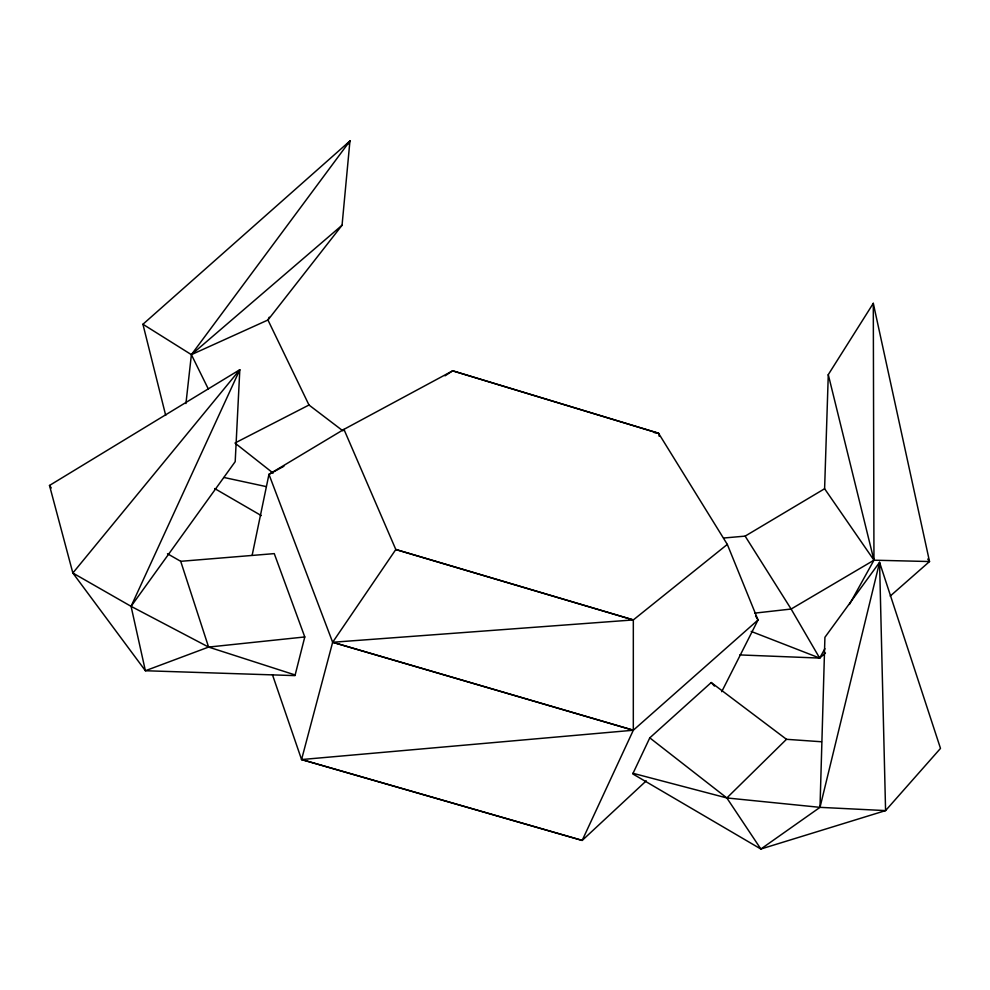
<?xml version="1.0" encoding="UTF-8"?>
<svg xmlns="http://www.w3.org/2000/svg" width="990" height="990" viewBox="0 0 990 990"><rect width="100%" height="100%" fill="white"/><g stroke="black" fill="none" stroke-linecap="round" stroke-linejoin="round"><path stroke-width="1.49" d="M252.141 555.328L268.958 474.346L343.951 429.363L452.665 370.817L658.56 433.261L727.316 544.413L633.328 619.926L633.315 730.236L582.194 840.423L301.566 759.553L272.46 674.722M649.787 737.859L726.846 797.952L760.865 849.024L820.005 807.345L824.918 637.3L879.566 562.332L940.5 748.403L885.58 810.6L760.865 849.024L632.759 773.908L649.787 737.859L711.216 682.543L786.481 739.307L821.465 741.758M927.741 559.065L929.523 561.54L873.96 560.192L824.608 488.738L828.284 374.628L873.291 303.336L929.523 561.54L890.208 596.091M142.931 324.262L191.392 354.655L267.944 320.005L342.057 225.25L349.94 140.976L142.931 324.262L165.701 415.404M185.934 403.536L191.392 354.655L349.94 140.976L348.666 143.773M711.216 682.543L714.434 686.058M820.005 807.345L879.566 562.332L885.58 810.6L820.005 807.345L726.846 797.952L632.919 773.277M304.784 636.954L208.593 647.076L145.382 670.737L131.076 606.338L235.199 461.649L239.815 369.703L49.5 485.459L72.852 573.012L145.382 670.737L294.983 675.613L304.784 636.954L274.267 553.62L180.712 561.318L167.483 553.744M646.26 780.85L582.194 840.423L301.566 759.553L332.652 642.275L395.814 549.512L343.951 429.363M269.218 317.208L267.944 320.005L308.991 405.021L342.899 430.836M131.076 606.338L239.815 369.703L72.852 573.012L131.076 606.338L208.593 647.076L295.342 675.032M721.722 691.688L758.031 619.975L727.316 544.413M739.79 654.922L819.671 658.078L824.88 648.698M849.42 604.445L873.96 560.192L873.291 303.336M346.958 144.478L349.94 140.976M726.846 797.952L786.481 739.307M751.175 631.422L819.671 658.078L825.462 653.004M342.057 225.25L191.392 354.655L208.407 389.181M445.03 375.829L452.665 370.817L658.56 433.261L659.191 436.268M723.616 538.028L745.136 536.122L824.608 488.738M283.907 466.265L268.958 474.346L332.652 642.275L633.315 730.236L758.031 619.975L755.605 616.015M236.325 442.32L308.991 405.021M754.826 613.119L791.121 609.036L873.96 560.192L828.284 374.628M301.566 759.553L633.315 730.236L332.652 642.275L633.328 619.926L395.814 549.512L633.328 619.926M653.994 432.519L658.56 433.261M223.988 477.477L266.199 486.597M214.706 488.565L261.298 515.604M234.952 443.025L273.116 473.096M49.5 485.459L51.282 487.959M745.136 536.122L791.121 609.036L819.671 658.078M180.712 561.318L208.593 647.076"/></g></svg>
